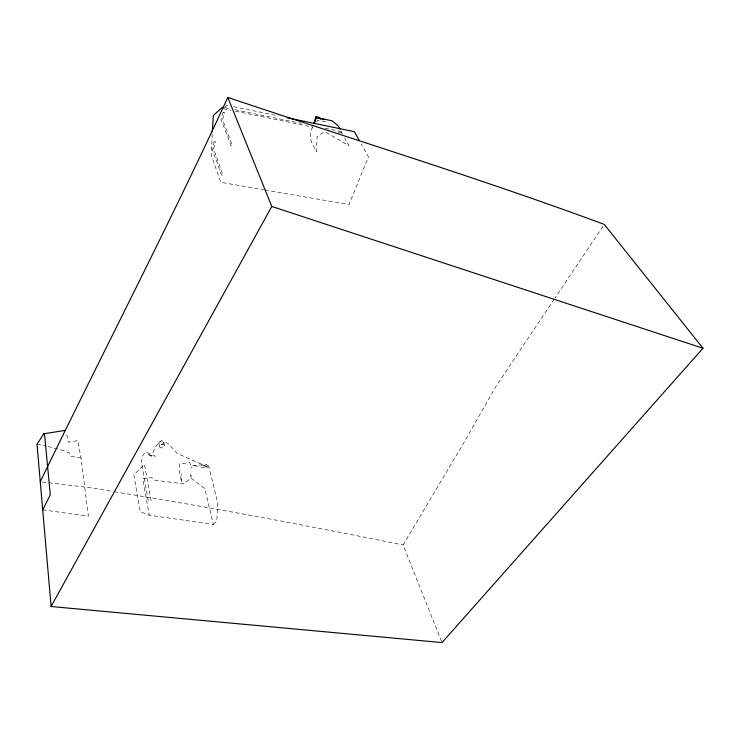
<?xml version="1.0" encoding="UTF-8"?>
<svg xmlns="http://www.w3.org/2000/svg" width="740" height="740" viewBox="0 0 740 740"><rect width="100%" height="100%" fill="white"/><g stroke="black" fill="none" stroke-linecap="round" stroke-linejoin="round"><path stroke-width="0.56" stroke-dasharray="3.7 2.78" d="M212.149 133.94L211.409 155.576L220.779 182.308L263.801 189.782M312.548 126.91L310.439 132.987L311.142 141.201L316.332 151.737L317.173 136.475L323.639 132.192L326.988 132.876L348.901 145.678L344.646 137.788M316.905 122.017L317.608 120.093L325.498 121.749M441.586 641.506L403.096 544.973L463.046 444.157L495.412 387.233L554.241 299.136M602.989 226.301L554.889 298.192M213.333 524.457L216.737 521.312L217.819 503.283L208.588 465.756C198.431 464.748 200.374 465.858 209.013 467.486L177.119 453.389L168.285 443.63L161.616 440.651L155.65 446.581L151.524 455.785C142.024 450.114 151.617 458.532 155.317 456.182L145.937 452.131L142.607 455.442L141.377 462.204L148.019 499.796L151.219 501.063L144.448 464.304L133.82 474.83L140.239 511.682L149.267 515.16L213.333 524.457L204.832 488.641L191.151 478.077L183.797 483.84L154.262 480.112L151.635 477.735L142.589 478.438L149.267 515.16M224.636 107.309L226.893 105.265L229.132 105.728M192.15 467.171L191.077 467.884M37 444.148L46.333 446.063M42.439 481.98L92.833 488.076L113.174 491.554M42.707 509.823L88.421 516.233L81.011 458.042L77.728 440.651L68.311 442.178L66.378 432.438M81.011 458.042L71.133 456.367L69.264 452.926L62.41 450.225L47.406 446.34M114.302 491.749C210.965 507.344 307.146 525.567 403.096 544.973M264.929 189.977L348.993 204.573L368.464 156.926L361.157 143.801M224.794 107.633L230.399 108.789M234.895 109.714L301.097 123.349M325.184 128.316L339.29 131.221L342.759 133.237L337.125 132.081M223.129 108.669L231 110.279M235.496 111.204L312.789 127.086M233.6 106.662L278.286 115.921M194.5 465.608C196.97 465.95 209.855 470.446 206.645 464.202L190.652 466.052L189.875 462.639L179.441 463.832L179.274 471.426L181.651 482.369L181.689 474.109M340.927 130.888L342.518 133.847M163.734 442.224A2.479 1.693 -12.1 0 1 160.395 444.416A2.479 1.693 -12.1 0 1 159.803 441.549A2.479 1.693 -12.1 0 1 163.734 442.224L164.456 445.665A2.488 1.693 -12.1 0 1 161.098 447.867A2.488 1.693 -12.1 0 1 160.515 444.999A2.488 1.693 -12.1 0 1 164.456 445.665M158.887 443.242L159.59 446.692M214.138 141.645L212.066 148.398L221.51 175.01L223.027 175.278L213.536 148.666L215.608 141.932L214.138 141.645M223.156 112.249L221.01 119.251L230.954 145.327L232.49 145.623L222.5 119.556L224.655 112.554L223.156 112.249M191.253 477.328L190.698 474.886L191.253 477.328"/><path stroke-width="1.11" d="M212.297 131.637L213.333 115.542L222.546 107.171M313.714 123.71L316.054 117.318L332.066 120.814L338.263 125.957L339.864 128.917M314.445 122.886L316.359 117.642L324.101 119.492M64.778 430.449L43.864 433.779L37 444.148L51.106 606.513L442.011 642.579L703 348.253L604.247 224.387C480.038 178.368 353.332 139.629 227.809 97.421C168.442 226.274 102.934 352.166 41.163 479.844L40.265 481.694M42.707 509.823L50.292 494.838L44.696 435.897L43.864 433.779M51.106 606.513L271.774 206.451L227.809 97.421M287.231 117.771L354.404 131.692L359.464 140.776M271.774 206.451L703 348.253M320.512 119.14L319.458 117.512L315.86 116.532L314.953 121.046"/></g></svg>
